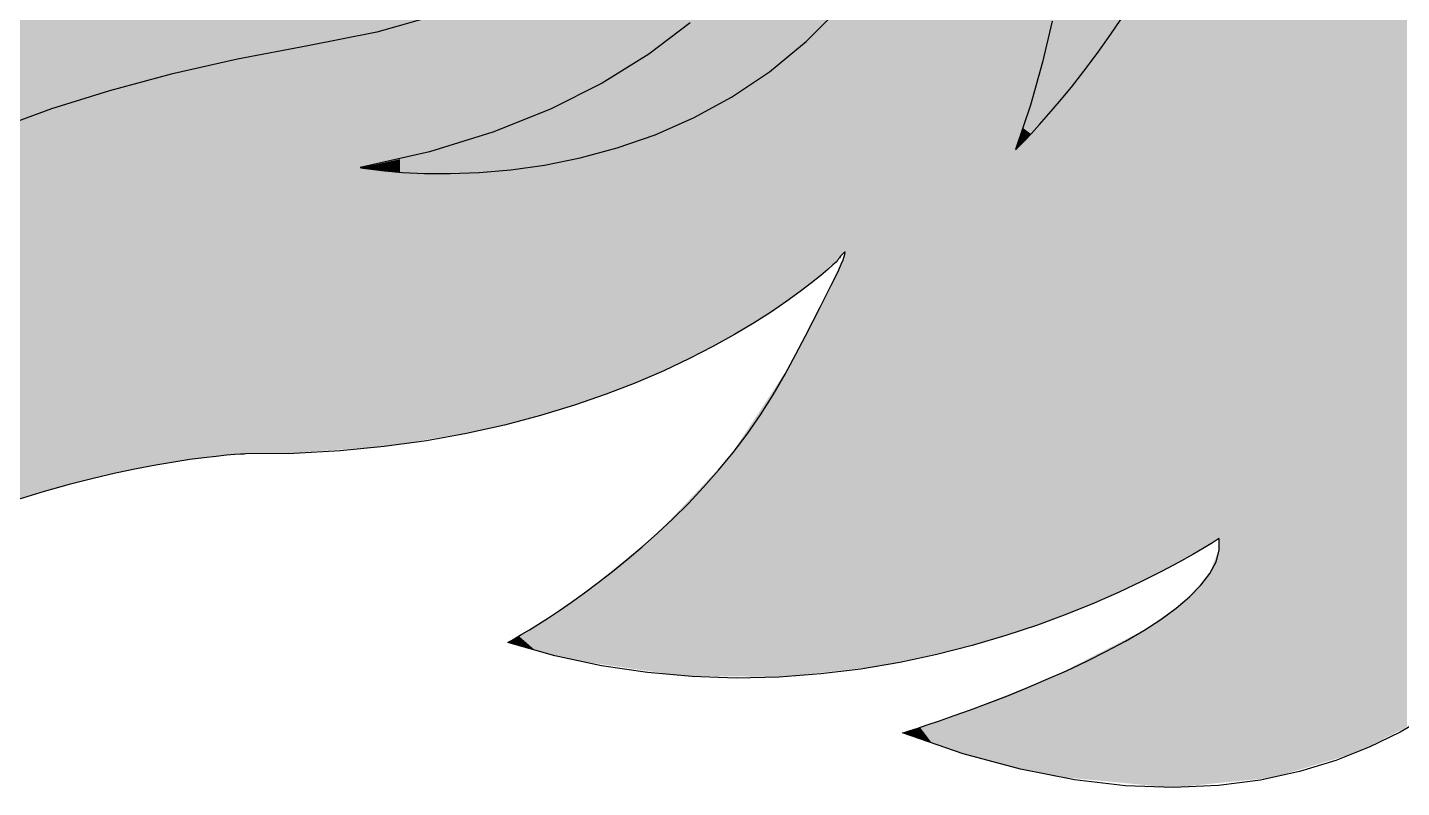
# Model space of a CAD drawing. Extents: x -42 to 1278, y -123 to 984.
# Drawn here: x 349.7 to 805.5, y -122.6 to 129.5 of the extents above; entities that cross this region are included whole.
import ezdxf

# ---------------------------------------------------------------- set-up
doc = ezdxf.new("R2010")
doc.units = 0
doc.layers.add('CABELLERA', color=7, linetype='CONTINUOUS')
doc.layers.add('CONTORNO_LON', color=7, linetype='CONTINUOUS')

# ---------------------------------------------------------------- blocks, each defined once
blk = doc.blocks.new('*U25')
at = {"layer": 'CONTORNO_LON', "color": 7, "linetype": 'CONTINUOUS'}
for points in [[(804.49, -103.97), (804.49, 979.15), (807.29, -102.53)], [(807.29, -102.53), (804.49, 979.15), (807.29, 975.16)], [(647.39, -79.08), (631.87, 955.23), (647.39, 957.66)], [(660.6, -76.22), (647.39, 957.66), (660.6, 958.24)], [(647.39, -79.08), (647.39, 957.66), (660.6, -76.22)], [(683.11, -69.2), (660.6, 958.24), (683.11, 959.23)], [(660.6, -76.22), (660.6, 958.24), (683.11, -69.2)], [(683.11, -69.2), (683.11, 959.23), (685.99, -68.31)], [(685.99, -68.31), (683.11, 959.23), (685.99, 959.01)], [(685.99, -68.31), (685.99, 959.01), (707.52, -59.75)], [(707.52, -59.75), (685.99, 959.01), (707.52, 957.33)], [(707.52, -59.75), (707.52, 957.33), (722.41, -52.69)], [(722.41, -52.69), (707.52, 957.33), (722.41, 956.16)], [(615.66, 49.65), (611.38, 951.57), (615.66, 952.69)], [(616.68, 50.52), (615.66, 952.69), (616.68, 952.85)], [(615.66, 49.65), (615.66, 952.69), (616.68, 50.52)], [(618.27, 52), (616.68, 952.85), (618.27, 953.09)], [(616.68, 50.52), (616.68, 952.85), (618.27, 52)], [(619.38, 53.51), (618.27, 953.09), (619.38, 953.27)], [(618.27, 52), (618.27, 953.09), (619.38, 53.51)], [(620.82, 54.93), (619.38, 953.27), (620.82, 953.49)], [(619.38, 53.51), (619.38, 953.27), (620.82, 54.93)], [(631.87, -82.44), (620.82, 953.49), (631.87, 955.23)], [(620.82, -83.66), (620.82, 953.49), (631.87, -82.44)], [(631.87, -82.44), (631.87, 955.23), (647.39, -79.08)], [(722.41, -52.69), (722.41, 956.16), (724.68, -51.62)], [(724.68, -51.62), (722.41, 956.16), (724.68, 955.69)], [(724.68, -51.62), (724.68, 955.69), (736.92, -44.96)], [(736.92, -44.96), (724.68, 955.69), (736.92, 953.11)], [(736.92, -44.96), (736.92, 953.11), (743.73, -40.83)], [(743.73, -40.83), (736.92, 953.11), (743.73, 951.67)], [(611.38, 46.01), (605.54, 950.05), (611.38, 951.57)], [(605.54, 41.6), (605.54, 950.05), (611.38, 46.01)], [(611.38, 46.01), (611.38, 951.57), (615.66, 49.65)], [(743.73, -40.83), (743.73, 951.67), (744.94, -40.04)], [(744.94, -40.04), (743.73, 951.67), (744.94, 951.42)], [(744.94, -40.04), (744.94, 951.42), (745.11, -43.28)], [(745.11, -43.28), (744.94, 951.42), (745.11, 951.38)], [(745.11, -121.09), (745.11, 951.38), (762.85, -119.36)], [(762.85, -119.36), (745.11, 951.38), (762.85, 947.64)], [(762.85, -119.36), (762.85, 947.64), (764.86, -118.75)], [(764.86, -118.75), (762.85, 947.64), (764.86, 947.22)], [(764.86, -118.75), (764.86, 947.22), (787.14, -112.06)], [(787.14, -112.06), (764.86, 947.22), (787.14, 940.15)], [(787.14, -112.06), (787.14, 940.15), (791.1, -110.87)], [(791.1, -110.87), (787.14, 940.15), (791.1, 938.68)], [(791.1, -110.87), (791.1, 938.68), (798.52, -107.05)], [(798.52, -107.05), (791.1, 938.68), (798.52, 935.91)], [(798.52, -107.05), (798.52, 935.91), (804.27, -104.08)], [(804.27, -104.08), (798.52, 935.91), (804.27, 933.6)], [(804.27, -104.08), (804.27, 933.6), (804.49, -103.97)], [(804.49, -103.97), (804.27, 933.6), (804.49, 933.51)], [(604.45, 40.78), (602.33, 924.56), (604.45, 925.94)], [(605.54, 41.6), (604.45, 925.94), (605.54, 926.52)], [(604.45, 40.78), (604.45, 925.94), (605.54, 41.6)], [(599.05, 37.02), (597.5, 917.53), (599.05, 922.42)], [(602.33, 39.18), (599.05, 922.42), (602.33, 924.56)], [(599.05, 37.02), (599.05, 922.42), (602.33, 39.18)], [(602.33, 39.18), (602.33, 924.56), (604.45, 40.78)], [(597.5, 36), (597.5, 917.53), (599.05, 37.02)], [(589.55, 30.77), (573.01, 904.81), (589.55, 908.83)], [(591.19, 31.86), (589.55, 908.83), (591.19, 909.23)], [(589.55, 30.77), (589.55, 908.83), (591.19, 31.86)], [(596.11, 35.09), (591.19, 909.23), (596.11, 910.23)], [(591.19, 31.86), (591.19, 909.23), (596.11, 35.09)], [(597.5, 36), (596.11, 910.23), (597.5, 910.5)], [(596.11, 35.09), (596.11, 910.23), (597.5, 36)], [(573.01, 21.51), (554.74, 900.36), (573.01, 904.81)], [(573.01, 21.51), (573.01, 904.81), (589.55, 30.77)], [(552.73, 12.14), (528.7, 891.97), (552.73, 899.71)], [(554.74, 13.06), (552.73, 899.71), (554.74, 900.36)], [(552.73, 12.14), (552.73, 899.71), (554.74, 13.06)], [(554.74, 13.06), (554.74, 900.36), (573.01, 21.51)], [(523.21, 1.91), (500.92, 881.12), (523.21, 890.19)], [(528.7, 3.38), (523.21, 890.19), (528.7, 891.97)], [(523.21, 1.91), (523.21, 890.19), (528.7, 3.38)], [(528.7, 3.38), (528.7, 891.97), (552.73, 12.14)], [(500.92, -4.04), (496.35, 879.26), (500.92, 881.12)], [(500.92, -4.04), (500.92, 881.12), (523.21, 1.91)], [(496.35, -4.81), (473.9, 868.07), (496.35, 879.26)], [(496.35, -4.81), (496.35, 879.26), (500.92, -4.04)], [(473.9, -8.61), (469.38, 865.37), (473.9, 868.07)], [(473.9, -8.61), (473.9, 868.07), (496.35, -4.81)], [(469.38, -9.38), (455.59, 857.14), (469.38, 865.37)], [(469.38, -9.38), (469.38, 865.37), (473.9, -8.61)], [(455.59, -10.36), (441.17, 846.99), (455.59, 857.14)], [(455.59, -10.36), (455.59, 857.14), (469.38, -9.38)], [(441.17, -11.4), (434.09, 841.19), (441.17, 846.99)], [(441.17, -11.4), (441.17, 846.99), (455.59, -10.36)], [(434.09, -11.9), (430.36, 838.13), (434.09, 841.19)], [(434.09, -11.9), (434.09, 841.19), (441.17, -11.4)], [(430.36, -11.95), (424.68, 832.77), (430.36, 838.13)], [(430.36, -11.95), (430.36, 838.13), (434.09, -11.9)], [(421.93, -12), (420.97, 829), (421.93, 830.04)], [(421.99, -12), (421.93, 830.04), (421.99, 830.11)], [(421.93, -12), (421.93, 830.04), (421.99, -12)], [(422.9, -12), (421.99, 830.11), (422.9, 831.09)], [(421.99, -12), (421.99, 830.11), (422.9, -12)], [(424.68, -12.01), (422.9, 831.09), (424.68, 832.77)], [(422.9, -12), (422.9, 831.09), (424.68, -12.01)], [(424.68, -12.01), (424.68, 832.77), (430.36, -11.95)], [(418.54, -12.23), (417.01, 824.51), (418.54, 826.38)], [(420.97, -12.05), (418.54, 826.38), (420.97, 829)], [(418.54, -12.23), (418.54, 826.38), (420.97, -12.05)], [(420.97, -12.05), (420.97, 829), (421.93, -12)], [(406.96, -13.41), (405.49, 822.68), (406.96, 822.91)], [(405.49, -13.63), (405.49, 822.68), (406.96, -13.41)], [(407.68, -13.33), (406.96, 822.91), (407.68, 823.02)], [(406.96, -13.41), (406.96, 822.91), (407.68, -13.33)], [(414.7, -12.56), (407.68, 823.02), (414.7, 824.14)], [(407.68, -13.33), (407.68, 823.02), (414.7, -12.56)], [(415.9, -12.42), (414.7, 824.14), (415.9, 824.33)], [(414.7, -12.56), (414.7, 824.14), (415.9, -12.42)], [(417.01, -12.34), (415.9, 824.33), (417.01, 824.51)], [(415.9, -12.42), (415.9, 824.33), (417.01, -12.34)], [(417.01, -12.34), (417.01, 824.51), (418.54, -12.23)], [(402.91, -14.02), (398.01, 764.7), (402.91, 766.22)], [(405.49, -13.63), (402.91, 766.22), (405.49, 767)], [(402.91, -14.02), (402.91, 766.22), (405.49, -13.63)], [(388.5, -16.48), (379.1, 757.65), (388.5, 761.52)], [(394.56, -15.29), (388.5, 761.52), (394.56, 763.54)], [(388.5, -16.48), (388.5, 761.52), (394.56, -15.29)], [(398.01, -14.77), (394.56, 763.54), (398.01, 764.7)], [(394.56, -15.29), (394.56, 763.54), (398.01, -14.77)], [(398.01, -14.77), (398.01, 764.7), (402.91, -14.02)], [(379.1, -18.34), (360.99, 750.2), (379.1, 757.65)], [(379.1, -18.34), (379.1, 757.65), (388.5, -16.48)], [(360.99, -22.84), (354.18, 747.39), (360.99, 750.2)], [(360.99, -22.84), (360.99, 750.2), (379.1, -18.34)], [(354.18, -24.93), (346.36, 743.09), (354.18, 747.39)], [(346.36, -27.32), (346.36, 743.09), (354.18, -24.93)], [(354.18, -24.93), (354.18, 747.39), (360.99, -22.84)], [(620.82, -83.66), (620.12, 52.1), (620.82, 54.93)], [(620.12, -83.74), (618.19, 47.79), (620.12, 52.1)], [(620.12, -83.74), (620.12, 52.1), (620.82, -83.66)], [(618.19, -83.95), (614.8, 40.87), (618.19, 47.79)], [(618.19, -83.95), (618.19, 47.79), (620.12, -83.74)], [(614.8, -84.33), (609.63, 30.8), (614.8, 40.87)], [(614.8, -84.33), (614.8, 40.87), (618.19, -83.95)], [(609.63, -84.89), (602.38, 17.07), (609.63, 30.8)], [(609.63, -84.89), (609.63, 30.8), (614.8, -84.33)], [(600.34, -85.92), (582.27, -13.4), (600.34, 13.99)], [(602.38, -85.69), (600.34, 13.99), (602.38, 17.07)], [(600.34, -85.92), (600.34, 13.99), (602.38, -85.69)], [(602.38, -85.69), (602.38, 17.07), (609.63, -84.89)], [(582.27, -85.74), (566.53, -30.01), (582.27, -13.4)], [(582.27, -85.74), (582.27, -13.4), (600.34, -85.92)], [(566.53, -85.58), (558.71, -38.27), (566.53, -30.01)], [(566.53, -85.58), (566.53, -30.01), (582.27, -85.74)], [(558.71, -84.44), (535.88, -57.01), (558.71, -38.27)], [(558.71, -84.44), (558.71, -38.27), (566.53, -85.58)], [(745.11, -121.09), (741.43, -52.4), (745.11, -43.28)], [(741.43, -121.45), (732.89, -61.39), (741.43, -52.4)], [(741.43, -121.45), (741.43, -52.4), (745.11, -121.09)], [(535.88, -81.11), (530.96, -60.37), (535.88, -57.01)], [(535.88, -81.11), (535.88, -57.01), (558.71, -84.44)], [(530.96, -80.39), (518.01, -69.19), (530.96, -60.37)], [(530.96, -80.39), (530.96, -60.37), (535.88, -81.11)], [(732.89, -122.28), (729.38, -63.89), (732.89, -61.39)], [(732.89, -122.28), (732.89, -61.39), (741.43, -121.45)], [(729.38, -122.62), (720.73, -70.05), (729.38, -63.89)], [(729.38, -122.62), (729.38, -63.89), (732.89, -122.28)], [(512.24, -75.5), (509.28, -74.35), (512.24, -72.68)], [(512.69, -75.64), (512.24, -72.68), (512.69, -72.4)], [(512.24, -75.5), (512.24, -72.68), (512.69, -75.64)], [(518.01, -77.02), (512.69, -72.4), (518.01, -69.19)], [(512.69, -75.64), (512.69, -72.4), (518.01, -77.02)], [(518.01, -77.02), (518.01, -69.19), (530.96, -80.39)], [(720.73, -121.81), (690.59, -85.57), (720.73, -70.05)], [(720.73, -121.81), (720.73, -70.05), (729.38, -122.62)], [(509.04, -74.51), (509, -74.5), (509.04, -74.48)], [(509.28, -74.59), (509.04, -74.48), (509.28, -74.35)], [(509.04, -74.51), (509.04, -74.48), (509.28, -74.59)], [(509.28, -74.59), (509.28, -74.35), (512.24, -75.5)], [(690.43, -118.95), (668.83, -94.26), (690.43, -85.64)], [(690.59, -118.97), (690.43, -85.64), (690.59, -85.57)], [(690.43, -118.95), (690.43, -85.64), (690.59, -118.97)], [(690.59, -118.97), (690.59, -85.57), (720.73, -121.81)], [(668.83, -113.98), (661.1, -97.35), (668.83, -94.26)], [(668.83, -113.98), (668.83, -94.26), (690.43, -118.95)], [(661.1, -111.52), (649.73, -101.34), (661.1, -97.35)], [(661.1, -111.52), (661.1, -97.35), (668.83, -113.98)], [(640.05, -104.52), (640, -104.5), (640.05, -104.48)], [(640.44, -104.66), (640.05, -104.48), (640.44, -104.36)], [(640.05, -104.52), (640.05, -104.48), (640.44, -104.66)], [(642.29, -105.35), (640.44, -104.36), (642.29, -103.78)], [(640.44, -104.66), (640.44, -104.36), (642.29, -105.35)], [(645.76, -106.64), (642.29, -103.78), (645.76, -102.64)], [(642.29, -105.35), (642.29, -103.78), (645.76, -106.64)], [(649.73, -107.9), (645.76, -102.64), (649.73, -101.34)], [(645.76, -106.64), (645.76, -102.64), (649.73, -107.9)], [(649.73, -107.9), (649.73, -101.34), (661.1, -111.52)]]:
    blk.add_solid(points, dxfattribs=at)
blk = doc.blocks.new('*U37')
at = {"layer": 'CABELLERA', "color": 7, "linetype": 'CONTINUOUS'}
for points in [[(706.82, 123.99), (702.28, 431.64), (706.82, 437.21)], [(706.82, 123.99), (706.82, 437.21), (713.31, 133.81)], [(702.28, 118.01), (696.01, 422.25), (702.28, 431.64)], [(702.28, 118.01), (702.28, 431.64), (706.82, 123.99)], [(696.01, 109.75), (696.01, 422.25), (702.28, 118.01)], [(696.01, 109.75), (695.63, 175.63), (696.01, 190.02)], [(607.91, 125.13), (598.11, 160.5), (607.91, 174.19)], [(607.91, 125.13), (607.91, 174.19), (613.94, 130.41)], [(695.48, 109.05), (694.34, 160.24), (695.48, 173.85)], [(695.63, 109.25), (695.48, 173.85), (695.63, 175.63)], [(695.48, 109.05), (695.48, 173.85), (695.63, 109.25)], [(695.63, 109.25), (695.63, 175.63), (696.01, 109.75)], [(598.11, 116.53), (596.69, 158.51), (598.11, 160.5)], [(598.11, 116.53), (598.11, 160.5), (607.91, 125.13)], [(694.34, 107.68), (692.01, 143.86), (694.34, 160.24)], [(694.34, 107.68), (694.34, 160.24), (695.48, 109.05)], [(596.69, 115.58), (583.15, 143.33), (596.69, 158.51)], [(596.69, 115.58), (596.69, 158.51), (598.11, 116.53)], [(581.69, 105.45), (567.09, 128.97), (581.69, 142.02)], [(583.15, 106.44), (581.69, 142.02), (583.15, 143.33)], [(581.69, 105.45), (581.69, 142.02), (583.15, 106.44)], [(583.15, 106.44), (583.15, 143.33), (596.69, 115.58)], [(692.01, 104.87), (690.5, 136.39), (692.01, 143.86)], [(692.01, 104.87), (692.01, 143.86), (694.34, 107.68)], [(690.5, 103.05), (688.51, 126.52), (690.5, 136.39)], [(690.5, 103.05), (690.5, 136.39), (692.01, 104.87)], [(567.09, 97.93), (565.01, 127.51), (567.09, 128.97)], [(567.09, 97.93), (567.09, 128.97), (581.69, 105.45)], [(565.01, 96.86), (548.43, 115.83), (565.01, 127.51)], [(565.01, 96.86), (565.01, 127.51), (567.09, 97.93)], [(688.51, 100.77), (686.15, 117.52), (688.51, 126.52)], [(688.51, 100.77), (688.51, 126.52), (690.5, 103.05)], [(548.28, 90.43), (532.29, 107.04), (548.28, 115.72)], [(548.43, 90.48), (548.28, 115.72), (548.43, 115.83)], [(548.28, 90.43), (548.28, 115.72), (548.43, 90.48)], [(548.43, 90.48), (548.43, 115.83), (565.01, 96.86)], [(686.15, 98.08), (683.72, 108.23), (686.15, 117.52)], [(686.15, 98.08), (686.15, 117.52), (688.51, 100.77)], [(532.29, 85.99), (526.51, 103.9), (532.29, 107.04)], [(532.29, 85.99), (532.29, 107.04), (548.28, 90.43)], [(683.72, 95.42), (682.55, 104.63), (683.72, 108.23)], [(683.72, 95.42), (683.72, 108.23), (686.15, 98.08)], [(526.51, 84.91), (516.94, 100.03), (526.51, 103.9)], [(526.51, 84.91), (526.51, 103.9), (532.29, 85.99)], [(682.55, 94.15), (679.83, 96.2), (682.55, 104.63)], [(682.55, 94.15), (682.55, 104.63), (683.72, 95.42)], [(516.94, 83.12), (502.71, 94.27), (516.94, 100.03)], [(516.94, 83.12), (516.94, 100.03), (526.51, 84.91)], [(679.83, 91.31), (678.1, 90.86), (679.83, 96.2)], [(679.83, 91.31), (679.83, 96.2), (682.55, 94.15)], [(501.57, 81.49), (489.95, 90.51), (501.57, 93.81)], [(502.71, 81.54), (501.57, 93.81), (502.71, 94.27)], [(501.57, 81.49), (501.57, 93.81), (502.71, 81.54)], [(502.71, 81.54), (502.71, 94.27), (516.94, 83.12)], [(678.1, 89.58), (678.1, 90.86), (679.83, 91.31)], [(479.01, 81.14), (473.23, 85.75), (479.01, 87.4)], [(489.95, 80.98), (479.01, 87.4), (489.95, 90.51)], [(479.01, 81.14), (479.01, 87.4), (489.95, 80.98)], [(489.95, 80.98), (489.95, 90.51), (501.57, 81.49)], [(678.1, 89.58), (677.5, 89), (678.1, 90.86)], [(460.01, 83), (460, 83), (460.01, 83)], [(460.54, 82.9), (460.01, 83), (460.54, 83.1)], [(460.01, 83), (460.01, 83), (460.54, 82.9)], [(461.69, 82.73), (460.54, 83.1), (461.69, 83.32)], [(460.54, 82.9), (460.54, 83.1), (461.69, 82.73)], [(463.96, 82.39), (461.69, 83.32), (463.96, 83.77)], [(461.69, 82.73), (461.69, 83.32), (463.96, 82.39)], [(465.6, 82.22), (463.96, 83.77), (465.6, 84.09)], [(463.96, 82.39), (463.96, 83.77), (465.6, 82.22)], [(470.24, 81.71), (465.6, 84.09), (470.24, 85.1)], [(465.6, 82.22), (465.6, 84.09), (470.24, 81.71)], [(473.23, 81.51), (470.24, 85.1), (473.23, 85.75)], [(470.24, 81.71), (470.24, 85.1), (473.23, 81.51)], [(473.23, 81.51), (473.23, 85.75), (479.01, 81.14)]]:
    blk.add_solid(points, dxfattribs=at)
blk = doc.blocks.new('*U45')
at = {"layer": 'CABELLERA', "color": 7, "linetype": 'CONTINUOUS'}
for points in [[(469.82, 129.27), (460.08, 205.08), (469.82, 213.24)], [(469.82, 129.27), (469.82, 213.24), (482.84, 132.72)], [(457.27, 126.17), (445.69, 194.36), (457.27, 202.73)], [(460.08, 126.69), (457.27, 202.73), (460.08, 205.08)], [(457.27, 126.17), (457.27, 202.73), (460.08, 126.69)], [(460.08, 126.69), (460.08, 205.08), (469.82, 129.27)], [(445.69, 124.01), (435.57, 187.97), (445.69, 194.36)], [(445.69, 124.01), (445.69, 194.36), (457.27, 126.17)], [(433.74, 121.79), (427.4, 183.44), (433.74, 186.96)], [(435.57, 122.13), (433.74, 186.96), (435.57, 187.97)], [(433.74, 121.79), (433.74, 186.96), (435.57, 122.13)], [(435.57, 122.13), (435.57, 187.97), (445.69, 124.01)], [(427.4, 120.49), (421.66, 180.64), (427.4, 183.44)], [(427.4, 120.49), (427.4, 183.44), (433.74, 121.79)], [(416.35, 118.24), (409.51, 175.87), (416.35, 178.47)], [(418.09, 118.6), (416.35, 178.47), (418.09, 179.12)], [(416.35, 118.24), (416.35, 178.47), (418.09, 118.6)], [(418.67, 118.72), (418.09, 179.12), (418.67, 179.34)], [(418.09, 118.6), (418.09, 179.12), (418.67, 118.72)], [(418.67, 118.72), (418.67, 179.34), (418.68, 118.72)], [(418.68, 118.72), (418.67, 179.34), (418.68, 179.34)], [(418.86, 118.76), (418.68, 179.34), (418.86, 179.41)], [(418.68, 118.72), (418.68, 179.34), (418.86, 118.76)], [(419.86, 118.96), (418.86, 179.41), (419.86, 179.84)], [(418.86, 118.76), (418.86, 179.41), (419.86, 118.96)], [(421.66, 119.33), (419.86, 179.84), (421.66, 180.64)], [(419.86, 118.96), (419.86, 179.84), (421.66, 119.33)], [(421.66, 119.33), (421.66, 180.64), (427.4, 120.49)], [(408.17, 116.58), (384.4, 165.48), (408.17, 175.31)], [(409.51, 116.85), (408.17, 175.31), (409.51, 175.87)], [(408.17, 116.58), (408.17, 175.31), (409.51, 116.85)], [(409.51, 116.85), (409.51, 175.87), (416.35, 118.24)], [(383.57, 110.36), (362.36, 155.19), (383.57, 165.14)], [(384.4, 110.61), (383.57, 165.14), (384.4, 165.48)], [(383.57, 110.36), (383.57, 165.14), (384.4, 110.61)], [(384.4, 110.61), (384.4, 165.48), (408.17, 116.58)], [(362.36, 104), (359.81, 153.99), (362.36, 155.19)], [(362.36, 104), (362.36, 155.19), (383.57, 110.36)], [(359.81, 103.1), (342, 144.56), (359.81, 153.99)], [(359.81, 103.1), (359.81, 153.99), (362.36, 104)], [(342, 96.83), (342, 144.56), (359.81, 103.1)]]:
    blk.add_solid(points, dxfattribs=at)

msp = doc.modelspace()

# ---------------------------------------------------------------- linework, layer by layer
at = {"layer": 'CABELLERA', "color": 7}
for points in [[(486.29, 133.77), (465.59, 127.96), (442.67, 123.33), (419.31, 118.99), (397.39, 114.02), (376.86, 108.48), (357.69, 102.45), (339.84, 96)], [(569.55, 130.96), (555.78, 120.62), (540.35, 111.04), (523.15, 102.35), (504.09, 94.69), (483.07, 88.19), (460, 83), (460.96, 82.83), (463.73, 82.43), (468.17, 81.9), (474.12, 81.4), (481.44, 81.05), (489.95, 80.98), (499.53, 81.33), (510, 82.22), (521.22, 83.79), (533.05, 86.17), (545.31, 89.49), (557.87, 93.87), (570.58, 99.47), (583.27, 106.39), (595.79, 114.79), (608, 124.78), (619.74, 136.5)], [(689.64, 131.57), (686.4, 117.93), (682.37, 103.73), (677.5, 89), (677.85, 89.34), (678.87, 90.35), (680.51, 92.01), (682.71, 94.31), (685.41, 97.25), (688.55, 100.79), (692.1, 104.94), (695.98, 109.68), (700.15, 114.98), (704.55, 120.85), (709.12, 127.27), (713.81, 134.22)]]:
    msp.add_lwpolyline(points, dxfattribs=at)
at = {"layer": 'CONTORNO_LON', "color": 7}
msp.add_lwpolyline([(814.37, -98.88), (805.04, -104.31), (794.82, -109.29), (783.7, -113.68), (771.67, -117.33), (758.69, -120.13), (744.77, -121.94), (729.86, -122.62), (713.96, -122.04), (697.04, -120.07), (679.09, -116.58), (660.08, -111.44), (640, -104.5), (640.56, -104.33), (642.16, -103.82), (644.72, -103), (648.13, -101.87), (652.29, -100.46), (657.11, -98.78), (662.49, -96.84), (668.33, -94.67), (674.54, -92.27), (681.02, -89.66), (687.66, -86.85), (694.37, -83.88), (701.06, -80.73), (707.63, -77.45), (713.97, -74.03), (720, -70.5), (725.61, -66.87), (730.7, -63.16), (735.19, -59.38), (738.96, -55.54), (741.92, -51.67), (743.98, -47.78), (745.04, -43.89), (745, -40), (744.43, -40.37), (742.76, -41.44), (740.03, -43.12), (736.27, -45.33), (731.53, -47.99), (725.84, -51.02), (719.26, -54.32), (711.81, -57.83), (703.55, -61.46), (694.51, -65.13), (684.73, -68.75), (674.25, -72.25), (663.12, -75.54), (651.37, -78.54), (639.04, -81.16), (626.19, -83.33), (612.83, -84.97), (599.03, -85.98), (584.82, -86.3), (570.23, -85.83), (555.32, -84.5), (540.11, -82.22), (524.66, -78.92), (509, -74.5), (509.32, -74.33), (510.24, -73.82), (511.72, -72.97), (513.73, -71.8), (516.22, -70.29), (519.16, -68.47), (522.49, -66.33), (526.19, -63.87), (530.2, -61.11), (534.49, -58.04), (539.02, -54.67), (543.75, -51), (548.63, -47.04), (553.63, -42.8), (558.71, -38.27), (563.81, -33.46), (568.92, -28.38), (573.97, -23.03), (578.93, -17.41), (583.77, -11.54), (588.43, -5.4), (592.89, 0.98), (597.09, 7.62), (601, 14.5), (604.53, 21.12), (607.64, 27), (610.36, 32.19), (612.7, 36.72), (614.69, 40.64), (616.35, 43.98), (617.72, 46.79), (618.81, 49.11), (619.65, 50.97), (620.25, 52.43), (620.66, 53.5), (620.88, 54.25), (620.95, 54.7), (620.89, 54.91), (620.71, 54.9), (620.46, 54.72), (620.14, 54.41), (619.79, 54.02), (619.42, 53.57), (619.07, 53.11), (618.75, 52.69), (618.5, 52.33), (618.33, 52.09), (618.26, 52), (617.92, 51.67), (616.9, 50.72), (615.2, 49.21), (612.82, 47.19), (609.76, 44.72), (606.02, 41.86), (601.6, 38.66), (596.49, 35.19), (590.71, 31.49), (584.24, 27.62), (577.09, 23.65), (569.26, 19.63), (560.74, 15.61), (551.55, 11.65), (541.67, 7.81), (531.11, 4.15), (519.86, 0.72), (507.93, -2.42), (495.32, -5.22), (482.02, -7.61), (468.04, -9.54), (453.38, -10.95), (438.03, -11.79), (422, -12), (421.59, -12.02), (420.39, -12.08), (418.42, -12.21), (415.71, -12.44), (412.3, -12.78), (408.23, -13.25), (403.51, -13.88), (398.19, -14.69), (392.28, -15.69), (385.84, -16.92), (378.88, -18.39), (371.44, -20.12), (363.55, -22.15), (355.23, -24.48), (346.54, -27.14)], dxfattribs=at)

# ---------------------------------------------------------------- block references
at = {"layer": 'CABELLERA', "color": 7}
for name in ['*U37', '*U45']:
    msp.add_blockref(name, (0, 0), dxfattribs=at)
at = {"layer": 'CONTORNO_LON', "color": 7}
msp.add_blockref('*U25', (0, 0), dxfattribs=at)

doc.saveas('drawing.dxf')
